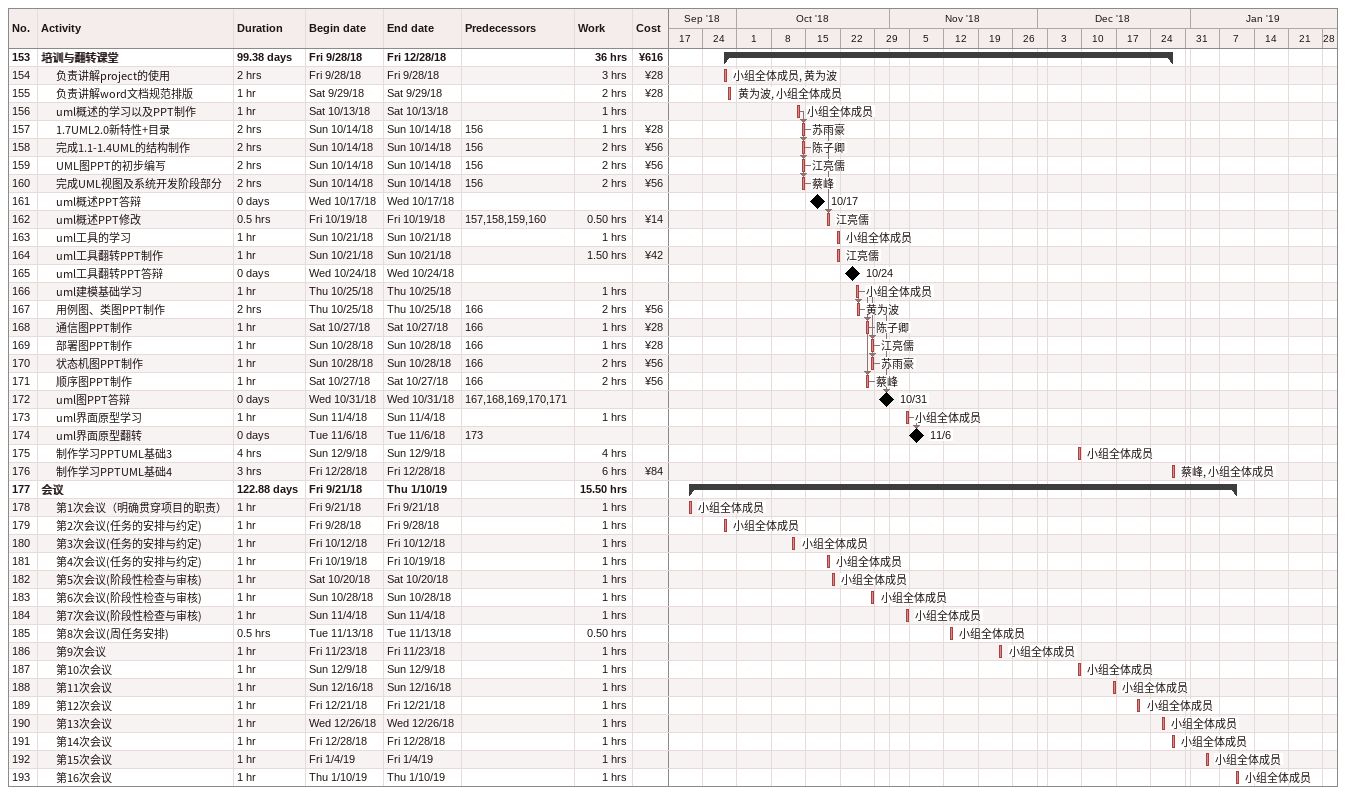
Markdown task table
| ID | Level | Task | Duration | Start | Finish | Predecessors | Resources | Work (h) | Cost (¥) |
|---|---|---|---|---|---|---|---|---|---|
| 153 | 1 | **培训与翻转课堂** | 99.38d | 2018-09-28 | 2018-12-28 |  |  | 36 | 616 |
| 154 | 2 | 负责讲解project的使用 | 2h | 2018-09-28 | 2018-09-28 |  | 小组全体成员, 黄为波 | 3 | 28 |
| 155 | 2 | 负责讲解word文档规范排版 | 1h | 2018-09-29 | 2018-09-29 |  | 黄为波, 小组全体成员 | 2 | 28 |
| 156 | 2 | uml概述的学习以及PPT制作 | 1h | 2018-10-13 | 2018-10-13 |  | 小组全体成员 | 1 |  |
| 157 | 2 | 1.7UML2.0新特性+目录 | 2h | 2018-10-14 | 2018-10-14 | 156 | 苏雨豪 | 1 | 28 |
| 158 | 2 | 完成1.1-1.4UML的结构制作 | 2h | 2018-10-14 | 2018-10-14 | 156 | 陈子卿 | 2 | 56 |
| 159 | 2 | UML图PPT的初步编写 | 2h | 2018-10-14 | 2018-10-14 | 156 | 江亮儒 | 2 | 56 |
| 160 | 2 | 完成UML视图及系统开发阶段部分 | 2h | 2018-10-14 | 2018-10-14 | 156 | 蔡峰 | 2 | 56 |
| 161 | 2 | uml概述PPT答辩 | 0d | 2018-10-17 | 2018-10-17 |  |  |  |  |
| 162 | 2 | uml概述PPT修改 | 0.5h | 2018-10-19 | 2018-10-19 | 157, 158, 159, 160 | 江亮儒 | 0.50 | 14 |
| 163 | 2 | uml工具的学习 | 1h | 2018-10-21 | 2018-10-21 |  | 小组全体成员 | 1 |  |
| 164 | 2 | uml工具翻转PPT制作 | 1h | 2018-10-21 | 2018-10-21 |  | 江亮儒 | 1.50 | 42 |
| 165 | 2 | uml工具翻转PPT答辩 | 0d | 2018-10-24 | 2018-10-24 |  |  |  |  |
| 166 | 2 | uml建模基础学习 | 1h | 2018-10-25 | 2018-10-25 |  | 小组全体成员 | 1 |  |
| 167 | 2 | 用例图、类图PPT制作 | 2h | 2018-10-25 | 2018-10-25 | 166 | 黄为波 | 2 | 56 |
| 168 | 2 | 通信图PPT制作 | 1h | 2018-10-27 | 2018-10-27 | 166 | 陈子卿 | 1 | 28 |
| 169 | 2 | 部署图PPT制作 | 1h | 2018-10-28 | 2018-10-28 | 166 | 江亮儒 | 1 | 28 |
| 170 | 2 | 状态机图PPT制作 | 1h | 2018-10-28 | 2018-10-28 | 166 | 苏雨豪 | 2 | 56 |
| 171 | 2 | 顺序图PPT制作 | 1h | 2018-10-27 | 2018-10-27 | 166 | 蔡峰 | 2 | 56 |
| 172 | 2 | uml图PPT答辩 | 0d | 2018-10-31 | 2018-10-31 | 167, 168, 169, 170, 171 |  |  |  |
| 173 | 2 | uml界面原型学习 | 1h | 2018-11-04 | 2018-11-04 |  | 小组全体成员 | 1 |  |
| 174 | 2 | uml界面原型翻转 | 0d | 2018-11-06 | 2018-11-06 | 173 |  |  |  |
| 175 | 2 | 制作学习PPTUML基础3 | 4h | 2018-12-09 | 2018-12-09 |  | 小组全体成员 | 4 |  |
| 176 | 2 | 制作学习PPTUML基础4 | 3h | 2018-12-28 | 2018-12-28 |  | 蔡峰, 小组全体成员 | 6 | 84 |
| 177 | 1 | **会议** | 122.88d | 2018-09-21 | 2019-01-10 |  |  | 15.50 |  |
| 178 | 2 | 第1次会议（明确贯穿项目的职责） | 1h | 2018-09-21 | 2018-09-21 |  | 小组全体成员 | 1 |  |
| 179 | 2 | 第2次会议(任务的安排与约定) | 1h | 2018-09-28 | 2018-09-28 |  | 小组全体成员 | 1 |  |
| 180 | 2 | 第3次会议(任务的安排与约定) | 1h | 2018-10-12 | 2018-10-12 |  | 小组全体成员 | 1 |  |
| 181 | 2 | 第4次会议(任务的安排与约定) | 1h | 2018-10-19 | 2018-10-19 |  | 小组全体成员 | 1 |  |
| 182 | 2 | 第5次会议(阶段性检查与审核) | 1h | 2018-10-20 | 2018-10-20 |  | 小组全体成员 | 1 |  |
| 183 | 2 | 第6次会议(阶段性检查与审核) | 1h | 2018-10-28 | 2018-10-28 |  | 小组全体成员 | 1 |  |
| 184 | 2 | 第7次会议(阶段性检查与审核) | 1h | 2018-11-04 | 2018-11-04 |  | 小组全体成员 | 1 |  |
| 185 | 2 | 第8次会议(周任务安排) | 0.5h | 2018-11-13 | 2018-11-13 |  | 小组全体成员 | 0.50 |  |
| 186 | 2 | 第9次会议 | 1h | 2018-11-23 | 2018-11-23 |  | 小组全体成员 | 1 |  |
| 187 | 2 | 第10次会议 | 1h | 2018-12-09 | 2018-12-09 |  | 小组全体成员 | 1 |  |
| 188 | 2 | 第11次会议 | 1h | 2018-12-16 | 2018-12-16 |  | 小组全体成员 | 1 |  |
| 189 | 2 | 第12次会议 | 1h | 2018-12-21 | 2018-12-21 |  | 小组全体成员 | 1 |  |
| 190 | 2 | 第13次会议 | 1h | 2018-12-26 | 2018-12-26 |  | 小组全体成员 | 1 |  |
| 191 | 2 | 第14次会议 | 1h | 2018-12-28 | 2018-12-28 |  | 小组全体成员 | 1 |  |
| 192 | 2 | 第15次会议 | 1h | 2019-01-04 | 2019-01-04 |  | 小组全体成员 | 1 |  |
| 193 | 2 | 第16次会议 | 1h | 2019-01-10 | 2019-01-10 |  | 小组全体成员 | 1 |  |
